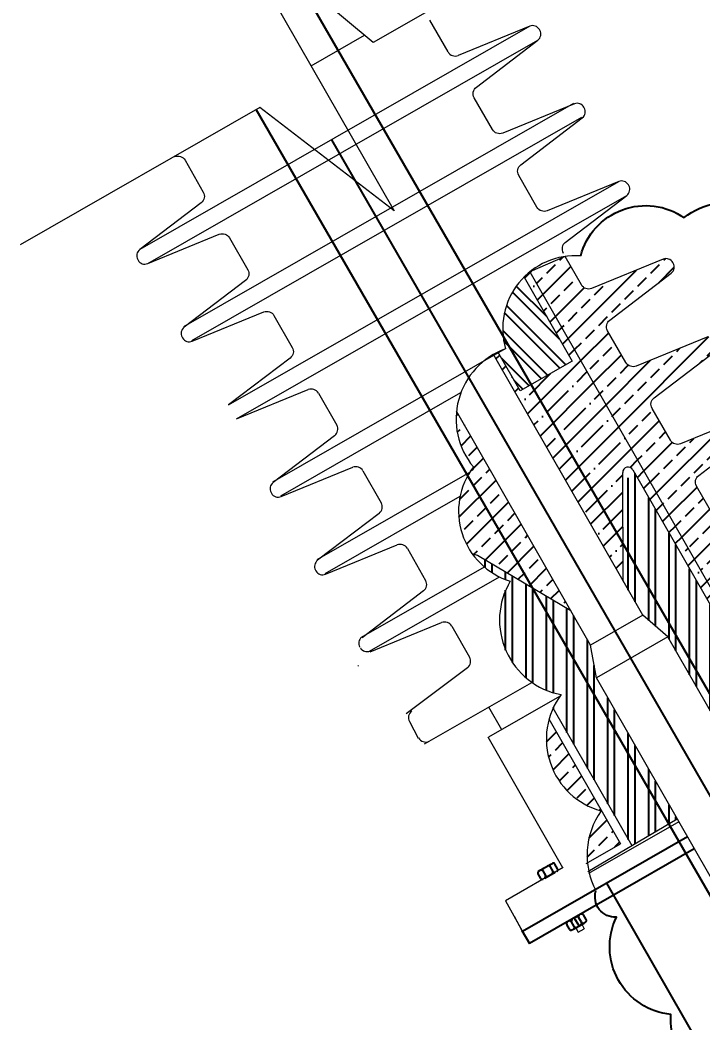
# Model space of a CAD drawing. Header units: centimetres. Extents: x -3 to 132800, y -60 to 85992.
# Drawn here: x 79715 to 85980, y 67896 to 77096 of the extents above; entities that cross this region are included whole.
import ezdxf

# ---------------------------------------------------------------- set-up
doc = ezdxf.new("R2010")
doc.units = ezdxf.units.CM
doc.header["$LTSCALE"] = 10
doc.header["$MEASUREMENT"] = 0
doc.layers.get('DEFPOINTS').update_dxf_attribs({"color": 2, "linetype": 'CONTINUOUS'})
for name, color, linetype in [('ACERO1', 144, 'CONTINUOUS'), ('DIM', 252, 'CONTINUOUS'), ('INTERNO', 1, 'CONTINUOUS'), ('TERMINALES', 250, 'CONTINUOUS')]:
    doc.layers.add(name, color=color, linetype=linetype)
doc.styles.get("Standard").update_dxf_attribs({"font": ''})
doc.styles.get('Standard').set_extended_font_data('Zurich Ex BT')
doc.dimstyles.get("Standard").update_dxf_attribs({"dimtxt": 500, "dimasz": 500, "dimexe": 3, "dimexo": 200, "dimgap": 0.09, "dimtad": 0, "dimtih": 1, "dimtoh": 1, "dimzin": 0, "dimdsep": 46, "dimtxsty": 'Standard', "dimcen": 0.09, "dimclrd": 256, "dimclre": 256, "dimclrt": 256, "dimadec": 0, "dimazin": 0, "dimtfac": 1, "dimtofl": 0, "dimtmove": 0, "dimatfit": 3, "dimfxl": 0, "dimtolj": 1, "dimtzin": 0, "dimlwd": -1, "dimarcsym": 0})
pattern_1 = [(45.00000000000001, (-281580.3461708381, -268284.8041295366), (159.0990257669732, -159.0990257669732), []), (45.00000000000001, (-281580.3461708381, -268125.7051040368), (159.0990257669732, -159.0990257669732), [112.5, -56.25])]
pattern_2 = [(90, (-281580.3461708381, -268284.8041295366), (187.5, 3.552713678800501e-14), []), (90, (-281642.8461707332, -268222.3041296414), (187.5, 3.552713678800501e-14), [])]

# ---------------------------------------------------------------- blocks, each defined once
blk = doc.blocks.new('*D84')
at = {"layer": 'DEFPOINTS', "color": 0}
for p in [(82574.35290852841, 75998.53683624032), (95491.40055334184, 75647.35961294314), (94855.81013673435, 57205.23942324788), (95491.40055334172, 54546.64328108878), (95491.40055334184, 53596.70344248226)]:
    blk.add_point(p, dxfattribs=at)
at = {"layer": 'DIM'}
for start, end in [(74.35070336079619, 82.17535168039795), (127.7926863011728, 135.6173346207745)]:
    blk.add_arc((95491.40055334171, 53596.70344248247), 3664.083391813251, start, end, dxfattribs=at)
for points in [[(95984.54954225896, 57143.53275473183), (95995.92119028413, 57309.81102570843), (95491.40055334174, 57260.78683429572)], [(93199.57253223745, 56561.36755826223), (93292.4826311412, 56423.00032478743), (93661.12928211373, 56770.91423823615)]]:
    blk.add_solid(points, dxfattribs=at)
at = {"layer": 'DIM', "insert": (94544.05319272728, 57136.20059327925), "char_height": 500, "attachment_point": 5}
blk.add_mtext('\\A1;30°', dxfattribs=at)

msp = doc.modelspace()

# ---------------------------------------------------------------- hatches: boundary and pattern name
at = {"layer": 'ACERO1'}
h = msp.add_hatch(dxfattribs=at)
h.set_pattern_fill('ANSI32', color=256, scale=500, style=0)
h.set_pattern_definition([(135, (-281580.3461708381, -268284.8041295366), (132.5825214724777, 132.5825214724777), []), (135, (-281668.7345183381, -268284.8041295366), (132.5825214724777, 132.5825214724777), [])])
h.paths.add_polyline_path([(84338.37470226678, 74737.88686216016), (84779.7666283144, 73967.0259934383), (84403.44497802843, 73751.54568481747), (84146.25735957817, 74197.00770693993, -0.2253812813184828)])
h.paths.add_polyline_path([(84102.622237599, 74044.25462635698), (84160.18996695524, 74077.21768358337, -0.003345052249103279), (84168.80248530828, 74080.37984616401, -0.04447594745367937), (84146.25735957817, 74197.00770694004), (84403.44497802843, 73751.54568481747), (84303.11955883774, 73694.09974123897)])
h = msp.add_hatch(dxfattribs=at)
h.set_pattern_fill('ANSI33', color=256, scale=900, angle=90, style=0)
h.set_pattern_definition(pattern_1)
h.paths.add_polyline_path([(83872.03228664737, 72187.78260957239, -0.210370384069125), (83912.2881325984, 72182.9040451612), (84768.957622675, 71674.85489490056), (83719.05659317366, 73508.4353757951, 0.2030653887516524), (83873.84477872391, 72996.41185522043, 0.3343234483662205)])
at = {"layer": 'TERMINALES'}
h = msp.add_hatch(dxfattribs=at)
h.set_pattern_fill('ANSI33', color=256, scale=900, angle=90, style=0)
h.set_pattern_definition(pattern_1)
h.paths.add_polyline_path([(84392.72657621607, 74786.67761321492), (84715.23229894789, 74927.1876792875), (84864.8360871568, 74665.91487522224, 0.3760080610856389), (84958.75826519275, 74633.59067072625), (85615.70697135503, 74901.98004281228, -0.3913141081868232), (85705.26898787975, 74868.45805896526, -0.3913140973318144), (85688.84524264526, 74774.24904450773), (85124.8466011478, 74343.52872895704, 0.3760080610982021), (85105.1828483129, 74246.16566348843), (85272.76913254989, 73953.48765747818, 0.3760080610856391), (85366.69131068805, 73921.16345290757), (86023.64001678758, 74189.55282502131, -0.3913141114699213), (86113.20203362966, 74156.03084050665, -0.3913140940793328), (86096.77828796116, 74061.82182680756), (85532.77964663763, 73631.10151125559, 0.3760080610899751), (85513.11589362858, 73533.73844569978), (85680.70217786475, 73241.06043960106, 0.3760080610856391), (85774.62435582759, 73208.7362351195), (86431.57306216251, 73477.12560723476, -0.4028895754033269), (86521.09126640543, 73435.76026992952, -0.3461394924712016), (86503.99096872147, 73350.34867949421), (85940.71269195295, 72918.67429337894, 0.376008061089975), (85921.048938768, 72821.31122791195), (86083.49927466131, 72537.60280550084, 0.3776250492532102), (86177.81621073933, 72505.44118109891), (86826.61150884502, 72772.9547592675, -0.376622806562102), (86920.66228068028, 72740.62908256949), (87006.13819047577, 72591.11896496323, -0.3776250492519162), (86980.83111164336, 72494.73636142373), (86368.132486081, 72140.57692082178), (87228.87875579881, 70637.34231648965), (86882.26330197918, 70438.87165991343)])
h = msp.add_hatch(dxfattribs=at)
h.set_pattern_fill('ANSI35', color=256, scale=900, angle=90, style=0)
h.set_pattern_definition([(45.00000000000001, (-281580.3461708381, -268284.8041295366), (159.0990257669732, -159.0990257669732), []), (45.00000000000001, (-281580.3461708381, -268125.7051040368), (159.0990257669732, -159.0990257669732), [281.25, -56.25, 0, -56.25])])
h.paths.add_polyline_path([(85247.92019309734, 71949.10699398104), (85243.38850051574, 72945.0869226693, -0.7705584358734936), (85337.37958501712, 72970.32097486591), (86810.42947615242, 70397.73989149647), (86882.26330197918, 70438.87165991332), (84392.72657627393, 74786.67761311423, 0.02731339069751801), (84338.37470226678, 74737.88686216016), (84779.7666283144, 73967.0259934383), (84303.11955883774, 73694.09974123897), (84102.622237599, 74044.25462635698), (84061.67277983554, 74020.80712660796)])
h = msp.add_hatch(dxfattribs=at)
h.set_pattern_fill('ANSI32', color=256, scale=500, angle=45, style=0)
h.set_pattern_definition(pattern_2)
h.paths.add_polyline_path([(85247.92019309745, 71949.10699398127), (85243.38850051574, 72945.0869226693, -0.7705102798960741), (85337.37656252903, 72970.32625259947, -148514.0952141448), (85337.37588889712, 72970.32742868514, -3.69489835544986e-05), (85337.37958506613, 72970.32097478035), (86810.42947615242, 70397.73989149647), (86394.25596759284, 70152.59840134844), (85658.35341900472, 71437.80196911281), (85427.76457702777, 71635.02105383457)])
h = msp.add_hatch(dxfattribs=at)
h.set_pattern_fill('ANSI32', color=256, scale=500, angle=45, style=0)
h.set_pattern_definition(pattern_2)
h.paths.add_polyline_path([(84677.5505766998, 70907.46945234235, 0.05248951735453285), (84604.72174399708, 70784.23294391703), (85326.51952087694, 69523.6623968937), (85742.69302963979, 69768.80388716141), (85002.17125317118, 71062.0746211066), (84948.80200660905, 71360.7689546889), (84768.95762267477, 71674.85489490056), (83912.2881325984, 72182.9040451612, 0.2103703840695345), (83872.03228664737, 72187.78260957239, 0.1586351024462107), (84212.3513348147, 71948.35006009343, 0.5205670505447116)])
h = msp.add_hatch(dxfattribs=at)
h.set_pattern_fill('ANSI33', color=256, scale=900, angle=90, style=0)
h.set_pattern_definition(pattern_1)
h.paths.add_polyline_path([(85044.97257329909, 69840.796667353, 0.1807559658769612), (84920.18322040014, 69366.69773826304), (85222.0418776232, 69539.54082762612), (84567.61839197601, 70682.44677369179, 0.4146620721100218)])

# ---------------------------------------------------------------- linework, layer by layer
at = {"layer": 'INTERNO'}
msp.add_line((93914.7456722425, 56331.0713055618), (82574.35290852842, 75998.53683624031), dxfattribs=at)
at = {"layer": 'TERMINALES'}
for p, q in [((93041.7118352221, 58789.62860254441), (82253.92913882203, 77474.6163290697)), ((94106.1221328521, 55103.49036063089), (81882.17916941912, 76275.98063686151)), ((95491.40055334185, 53596.70344248226), (82574.35290852842, 75998.53683624031)), ((85837.4764349888, 69603.27113971683), (84324.2824456459, 68734.31590592429)), ((85900.58310579836, 69493.05964686324), (84388.1004834287, 68624.51291724095)), ((84472.13518386429, 69287.69508907384), (84486.80412030699, 69296.05457057849)), ((84472.13518386417, 69287.69508907384), (84486.80412030687, 69296.05457057849)), ((84486.80412030699, 69296.05457057849), (84583.43688392524, 69351.12330630269)), ((84486.80412030687, 69296.05457057849), (84583.43688392501, 69351.12330630269)), ((84486.80412030687, 69296.05457057849), (84583.43688392501, 69351.12330630269)), ((84508.23797343102, 69301.6960027007), (84505.40511166026, 69306.65483738958)), ((84508.23797343102, 69301.6960027007), (84505.40511166015, 69306.65483738958)), ((84510.10194286682, 69289.67130226745), (84534.22827994371, 69247.33521826378)), ((84510.10194286659, 69289.67130226757), (84534.22827994371, 69247.33521826378)), ((84527.84501178797, 69224.03739561325), (84624.47777546641, 69279.10613144071)), ((84561.0673471112, 69336.41093636885), (84560.20321138659, 69337.8829836106)), ((84577.05361576915, 69327.82548365205), (84601.17995289773, 69285.4893996181)), ((84583.45657034464, 69351.08885559473), (84598.10582037318, 69359.48278762853)), ((84645.52998018103, 69310.76343544757), (84621.40364297935, 69353.09951946592)), ((84465.75191565674, 69264.39726645382), (84489.87825273363, 69222.0611824499)), ((84465.75191565663, 69264.39726645382), (84489.87825273363, 69222.0611824499)), ((84546.59092601262, 69234.56037552991), (84543.73088687997, 69239.56678332841)), ((84602.16977581476, 69266.3933279059), (84601.03529502674, 69268.3259054718)), ((87338.63040096896, 65276.11616928793), (85097.70328043938, 69178.45465287378)), ((84798.41435356451, 68780.45394884468), (84774.18858821377, 68822.7332161361)), ((84842.69590151952, 68786.14044024049), (84799.0452498391, 68860.49892305826)), ((84865.27617465043, 68818.76536936928), (84841.05040930015, 68861.04463672054)), ((84909.56668230509, 68844.14356338615), (84885.34091695446, 68886.42283073765)), ((84888.58893442505, 68812.43687157797), (84903.2381844537, 68820.83080361177)), ((84318.62305175317, 68744.0532526865), (84388.10048342893, 68624.51291724095)), ((84754.12384590985, 68755.07575482792), (84729.89808055923, 68797.35502211923)), ((84777.4366056847, 68748.74725709633), (84792.08585595248, 68757.14118906959)), ((84792.08585595248, 68757.14118906959), (84888.58893442505, 68812.43687157797))]:
    msp.add_line(p, q, dxfattribs=at)
at = {"layer": 'TERMINALES', "lineweight": 5}
for p, q in [((83641.03695138627, 76803.19652858701), (83473.45066687361, 77095.87453455476)), ((84391.90783558415, 77039.26169617729), (83734.95912907274, 76770.87232397449)), ((82386.40113019654, 76675.97578097227), (82875.08747989686, 76955.79567816782)), ((80885.48466148788, 74861.88778017972), (84465.046106698, 76911.53069787331)), ((81216.54468136061, 74283.71405385538), (84796.10612657132, 76333.35697154944)), ((81289.68295282744, 74155.98305555047), (84869.24439786155, 76205.62597324477)), ((85299.29036288908, 75577.67387229354), (85295.55560873706, 75584.19636554165)), ((81701.35075229559, 73437.03334460231), (85280.91219732947, 75486.67626229637)), ((84716.9135559752, 75055.95594680727), (85280.91219732947, 75486.67626229637)), ((84433.68208334142, 74814.14599490327), (84430.61486422179, 74814.97961103181)), ((85707.22340820475, 74865.24665459314), (85703.48865422864, 74871.76914766418)), ((82032.41077216844, 72858.85961827797), (84168.3675216092, 74081.90011947286)), ((85427.76457702777, 71635.02105383469), (84057.24527143002, 74028.53946781157)), ((81701.35075229559, 73437.03334460231), (82358.29945845414, 73705.42271680605)), ((82105.54904328253, 72731.12861997388), (83759.6857740984, 73678.28085834427)), ((82452.22163649336, 73673.09851219236), (82619.80792082964, 73380.42050622542)), ((84948.80200660905, 71360.7689546889), (83719.05659317366, 73508.4353757951)), ((82600.14416767519, 73283.05744060721), (82036.14552632092, 72852.33712520612)), ((83864.1108728049, 73255.10797750634), (83859.07745790006, 73252.22586374088)), ((82109.28379761126, 72724.6061269018), (82766.23250376958, 72992.99549892927)), ((82860.15468163324, 72960.67129449265), (83027.74096596871, 72667.99328834911)), ((83874.92870109332, 72971.36471984953), (83844.06431387366, 72953.6918920098)), ((83989.13632509288, 73036.75955975776), (83984.10291001144, 73033.8774459051)), ((85337.37958517951, 72970.32097458244), (86810.42947615242, 70397.73989149647)), ((82440.343817484, 72146.43240048933), (83840.5840409248, 72948.20448942295)), ((85247.9201930971, 71949.10699404414), (85243.38850051608, 72945.0869226012)), ((84114.16177720392, 72818.41114183397), (84109.12836229896, 72815.52902806886)), ((82017.76736058471, 72761.33951512152), (82021.50211491367, 72754.81702196108)), ((82513.48208877469, 72018.70140227301), (83751.85026356835, 72727.7861875859)), ((84239.18722949144, 72600.06272399762), (84234.15381441046, 72597.18061023297)), ((83008.07721299121, 72570.63022290693), (82444.07857163636, 72139.90990732958)), ((84364.21268160247, 72381.71430607348), (84359.17926652126, 72378.83219230884)), ((82517.21684275022, 72012.17890902584), (83174.1655490856, 72280.56828122899)), ((83268.0877269488, 72248.24407670401), (83435.67401146087, 71955.56607064824)), ((84768.95762267862, 71674.85489489835), (83912.28813254113, 72182.90404519495)), ((84489.23813371397, 72163.36588832572), (84484.20471880912, 72160.48377447225)), ((82425.7004060771, 72048.91229742065), (82429.43516022923, 72042.38980417278)), ((82848.27686280014, 71434.00518278904), (83974.43722364354, 72078.8402116869)), ((82921.41513409036, 71306.27418448472), (84112.28388845317, 71988.16098708122)), ((83416.01025830665, 71858.2030051184), (82852.01161695238, 71427.4826896293)), ((84614.26358600125, 71945.01747040123), (84609.23017092027, 71942.13535663647)), ((84739.28903811263, 71726.66905256534), (84734.25562320779, 71723.78693879988)), ((85427.76457702777, 71635.02105383469), (84948.80200660905, 71360.7689546889)), ((85658.3534190046, 71437.80196911281), (85427.76457702777, 71635.02105383469)), ((82925.14988824261, 71299.75169132485), (83582.09859440128, 71568.14106344058)), ((83676.02077244084, 71535.81685891513), (83838.47110808048, 71252.1084364599)), ((85658.3534190046, 71437.80196911281), (85002.17125317107, 71062.07462110695)), ((87340.58592639446, 68499.89772560388), (85658.3534190046, 71437.80196911281)), ((85002.17125317107, 71062.07462110695), (84948.80200660905, 71360.7689546889)), ((82814.57901184309, 71174.37350928014), (82818.5283654536, 71167.97867460629)), ((83818.46732412152, 71154.48721377864), (83256.57927658154, 70730.39553266122)), ((86679.57131240903, 68132.60991842717), (85002.17125317107, 71062.07462110695)), ((83425.02176909127, 70455.36320685512), (84411.19110914088, 71020.03992354147)), ((84663.99015519886, 70888.88714205228), (84013.58801638884, 70516.46941504766)), ((84133.32318937233, 70585.02930786774), (84014.3489689011, 70792.8096623303)), ((84604.10591302732, 70785.30845066904), (85326.51952087683, 69523.6623968937)), ((83286.31360162167, 70660.41213130332), (83367.95397503466, 70508.77356150349)), ((84566.63548174816, 70684.16335931046), (85222.04187762296, 69539.54082762612)), ((84694.37510309812, 69319.5781036564), (84010.46184142855, 70515.84442682493)), ((84922.88286023414, 69285.90557087444), (85742.69302963979, 69768.80388716141)), ((85758.90483131983, 69740.49108215886), (84928.87878806658, 69265.22140809718)), ((84907.02209502053, 69359.16172922157), (85222.04187762296, 69539.54082762612)), ((84697.21635926784, 69321.21263009436), (84166.9654129568, 69016.16826281963)), ((84166.9654129568, 69016.16826281963), (84321.05496253342, 68740.50613413412)), ((84247.97287710338, 68875.27866229786), (84318.62305175317, 68744.0532526865)), ((84812.81883612929, 68769.02106187154), (84835.9839787807, 68728.59281366678)), ((84835.9839787807, 68728.59281366678), (84891.02109678021, 68760.12875063134)), ((84867.85595412868, 68800.5569988361), (84891.02109678021, 68760.12875063134))]:
    msp.add_line(p, q, dxfattribs=at)
for points in [[(84861.96014624556, 77982.19159838032), (82954.13010591934, 76889.7755607605), (81631.34708344123, 77994.62613298929), (83148.19958946064, 75345.54677339758), (81914.64282719769, 76294.56920064891), (79714.5087681542, 75034.78102223702)], [(84338.37470224245, 74737.88686220265), (84779.7666283144, 73967.0259934383), (84303.11955883774, 73694.09974123897), (84098.88959608391, 74050.77342996396)]]:
    msp.add_lwpolyline(points, dxfattribs=at)
for points in [[(81134.50032251015, 75842.7043700537, -0.3760080610856239), (81228.42250046892, 75810.38016551336), (81396.00878470614, 75517.70215950311, -0.3760080610902444), (81376.34503169674, 75420.33909403601), (80812.34639037379, 74989.61877848335, 0.3760080610983458), (80793.96822471033, 74898.6211684424), (80797.70297878982, 74892.09867523912, 0.3760080610856237), (80885.48466154748, 74861.8877802696), (81542.4333676462, 75130.27715229533, -0.3760080610856239), (81636.35554560927, 75097.95294781377), (81803.94183002158, 74805.27494171458, -0.3760080610983458), (81784.27807683394, 74707.9118762476), (81220.27943568946, 74277.19156069505, 0.3760080610983458), (81201.90127002589, 74186.19395065376), (81205.63602410596, 74179.67145753872, 0.3760080610856237), (81293.41770686257, 74149.46056239294), (81950.3664131387, 74417.84993459457, -0.3760080610856239), (82044.28859110108, 74385.52572993677), (82211.8748755135, 74092.84772392582, -0.3760080610983458), (82192.21112232575, 73995.48465845849), (81628.21248082888, 73564.76434290699), (85207.77392603924, 75614.40726060093), (84550.82521988057, 75346.01788848509, -0.3760080610856237), (84456.9030419182, 75378.34209296711), (84289.31675750531, 75671.02009906583, -0.3760080610902444), (84308.98051069096, 75768.38316462106), (84872.97915201391, 76199.1034800849, 0.3760080610983458), (84891.35731767725, 76290.10109012619), (84887.62256342104, 76296.62358324182, 0.3760080610856239), (84799.84088084057, 76326.83447838725), (84142.89217456455, 76058.44510618538, -0.3760080610856237), (84048.96999660287, 76090.76931084377), (83881.38371218964, 76383.44731685436, -0.3760080610902444), (83901.04746537494, 76480.81038232135), (84465.046106698, 76911.53069787331, 0.3760080610983458), (84483.42427218497, 77002.52830782706), (84479.68951810537, 77009.05080103023, 0.3760080610856239), (84391.90783552513, 77039.26169617554), (80812.34639037379, 74989.61877848335)], [(85703.48865415576, 74871.76914770853, 0.3760080610856389), (85615.70697135503, 74901.98004281228), (84958.75826519275, 74633.59067072625, -0.3760080610856389), (84864.8360871568, 74665.91487522224), (84715.23229894789, 74927.18767928761), (84392.72657621607, 74786.67761321492), (86882.26330197918, 70438.87165991343)], [(86023.64001678758, 74189.55282502131), (85366.69131068805, 73921.16345290757, -0.3760080610856389), (85272.76913254989, 73953.48765747818), (85105.1828483129, 74246.16566348843, -0.3760080610982021), (85124.8466011478, 74343.52872895704), (85688.84524264526, 74774.24904450773, 0.3760080610982021), (85707.22340813234, 74865.24665454983, -9.530827682624476e-09)], [(86431.57306216251, 73477.12560723476), (85774.62435582759, 73208.7362351195, -0.3760080610856389), (85680.70217786475, 73241.06043960106), (85513.11589362858, 73533.73844569978, -0.376008061089975), (85532.77964663763, 73631.10151125559), (86096.77828796116, 74061.82182680756, 0.3760080610982021)], [(86083.49927466131, 72537.60280550084), (85921.048938768, 72821.31122791195, -0.376008061089975), (85940.71269195295, 72918.67429337894), (86498.08366734338, 73345.82155533331, 0.3760080610872829)]]:
    msp.add_lwpolyline(points, format="xyb", dxfattribs=at)
at = {"layer": 'TERMINALES'}
for points in [[(84858.07276937879, 74932.5916103759, -0.52056705), (85806.83304960887, 75283.80291659349, -0.52056705), (85806.83304960887, 75283.80291659349, -0.52056705), (86856.02010979656, 74961.71118368824, -0.52056705), (86856.02010979656, 74961.71118368824, -0.52056705), (87392.5503481516, 74046.74984725063, -0.52056705), (87392.5503481516, 74046.74984725063, -0.52056705), (88246.61183775346, 73448.90258944289, -0.52056705), (88246.61183775346, 73448.90258944289, -0.52056705), (88417.42413567369, 72424.01824852706, -0.52056705), (88417.42413567369, 72424.01824852706, -0.52056705), (88417.42413567369, 71399.13390761089, -0.52056705), (88417.42413567369, 71399.13390761089, -0.52056705), (88844.45712463873, 70459.65698331675, -0.52056705), (88844.45712463873, 70459.65698331675, -0.52056705), (89356.89401839966, 69562.88260269699, -0.52056705), (89356.89401839966, 69562.88260269699, -0.52056705), (89912.03286455876, 68708.81309502454, -0.52056705), (89912.03286455876, 68708.81309502454, -0.52056705), (90979.61309280702, 68751.51796797138, -0.52056705)], [(88888.40234388704, 60073.40748928684, -0.52056705), (88760.29648669287, 61098.28950093056, -0.52056705), (88760.29648669287, 61098.28950093068, -0.52056705), (88845.7003914891, 62336.69121876497, -0.52056705), (88845.7003914891, 62336.69121876497, -0.52056705), (88888.40234388704, 63404.28043262764, -0.52056705), (88888.40234388704, 63404.28043262764, -0.52056705), (88802.99843909104, 64429.16244427171, -0.52056705), (88802.99843909104, 64429.16244427171, -0.52056705), (87863.52855636507, 64813.49465443309, -0.52056705), (87863.52855636507, 64813.49465443309, -0.52056705), (87863.52855636507, 65838.37899534927, -0.52056705), (87863.52855636507, 65838.37899534927, -0.52056705), (87094.87097156003, 66521.63366977846, -0.52056705), (87094.87097156003, 66521.63366977846, -0.52056705), (86497.03017300217, 67333.00063377617, -0.52056705), (86497.03017300217, 67333.00063377617, -0.52056705), (85685.67063579908, 67973.55276453063, -0.52056705), (85685.67063579908, 67973.55276453063, -0.52056705), (85185.84594366072, 68866.1484311727, -0.52056705), (85185.84594366072, 68866.1484311727, -0.52056705), (84997.4708183557, 69106.35926527249)]]:
    msp.add_lwpolyline(points, format="xyb", dxfattribs=at)
at = {"layer": 'TERMINALES', "lineweight": 5}
for centre, radius, start, end in [((83706.45119640978, 76840.6524700854), 75.37884996312113, 209.7952839990681, 292.221945079978), ((85234.4180516652, 75549.18923889076), 70.45069048012462, 29.79528399906808, 112.221945079978), ((85238.15280599405, 75542.66674573043), 70.45069048018577, 307.3686229162961, 29.79528399906808), ((84762.66404802098, 74996.04882277512), 75.37884996388937, 127.3686229183745, 209.7952839990681), ((84811.80017813099, 74265.16960383531), 669.0241307423479, 86.03401072630582, 196.0340107250373), ((84400.82491120348, 73435.13004589883), 685.6979734988481, 109.7778456002707, 219.7778456005028), ((82386.80739129348, 73635.64257069466), 75.37884996312113, 29.79528399906808, 112.221945079978), ((82554.39367562918, 73342.96456463948), 75.37884996354882, 307.3686229162961, 29.79528399906808), ((82794.74043660915, 72923.2153529059), 75.37884996312113, 29.79528399906808, 112.221945079978), ((84410.02844154522, 72590.8933788262), 672.263456520921, 142.899595056108, 252.8995950567763), ((85293.70990150668, 72945.31588423064), 50.3219217715807, 29.79528399906808, 180.2606930634337), ((82078.90491765634, 72796.34664168429), 70.45069048018577, 127.3686229162961, 209.7952839990681), ((82082.63967180894, 72789.82414861255), 70.45069048012462, 209.7952839990681, 292.221945079978), ((82962.32672094485, 72630.53734685107), 75.37884996354882, 307.3686229162961, 29.79528399906808), ((83202.67348192459, 72210.78813511749), 75.37884996312113, 29.79528399906808, 112.221945079978), ((82486.83796314873, 72083.91942398353), 70.45069048018577, 127.3686229162961, 209.7952839990681), ((83886.61919672044, 72139.62123640544), 50.32192177184423, 59.32987493342657, 106.8502857526189), ((82490.57271712438, 72077.3969307359), 70.45069048012462, 209.7952839990681, 292.221945079978), ((83370.25976643666, 71918.1101290616), 75.37884996354882, 307.3686229162961, 29.79528399906808), ((84809.36717972766, 71590.77776419044), 695.9065065613606, 149.0812303180105, 259.0812303181313), ((83610.60652724038, 71498.36091732884), 75.37884996312113, 29.79528399906808, 112.221945079978), ((82892.87251763722, 71379.46595508278), 70.45069048018577, 129.2721918973805, 211.6988529798148), ((82896.8218712503, 71373.07112032046), 70.45069047987533, 211.6988529798148, 294.1255140607244), ((83773.05686305663, 71214.6524949615), 75.37884996354882, 307.0441138422489, 29.79528399906808), ((85226.47671796418, 70499.93366046737), 683.6704836561114, 143.4089307577591, 254.6042363208558), ((83352.6845400925, 70696.14544263457), 75.37884996290694, 125.546315380675, 208.2974855389791), ((83435.6331574492, 70548.19628692312), 75.37884996290694, 210.2573980489467, 293.0085682066658), ((85616.87069277688, 69436.79262287646), 700.2047750593035, 144.7615996298656, 207.8492321831581)]:
    msp.add_arc(centre, radius, start, end, dxfattribs=at)
at = {"layer": 'TERMINALES'}
for centre, radius, start, end in [((84480.59246107937, 69272.85454379358), 17.08119802956445, 119.6777966850424, 209.6777966867164), ((84480.59246107937, 69272.85454379358), 17.08119802956444, 119.6777966850424, 209.6777966867164), ((84495.26139756491, 69281.21402513432), 17.08119802956445, 29.67779668671643, 119.6777966850424), ((84495.26139756491, 69281.21402513432), 17.08119802956444, 29.67779668671643, 119.6777966850424), ((84524.94248834126, 69298.12857957718), 17.08119802956445, 119.6777966850424, 209.6777966867164), ((84524.94248834114, 69298.12857957718), 17.08119802956444, 119.6777966850424, 209.6777966867164), ((84562.21307040694, 69319.36820641554), 17.08119802956444, 29.67779668671643, 119.6777966850424), ((84591.89416118294, 69336.28276085852), 17.08119802956444, 119.6777966850424, 209.6777966867164), ((84586.33940743226, 69277.03212244202), 17.08119802956445, 299.6777966850424, 29.67779668671643), ((84606.56309758023, 69344.64224222161), 17.08119802956444, 29.67779668671643, 119.6777966850424), ((84616.02049829673, 69293.94667686253), 17.08119802956445, 209.6777966867164, 299.6777966850424), ((84630.68943478227, 69302.30615820315), 17.08119802956445, 299.6777966850424, 29.67779668671643), ((84504.71879815638, 69230.51845978979), 17.08119802956445, 209.6777966867164, 299.6777966850424), ((84519.38773464203, 69238.87794113041), 17.08119802956445, 299.6777966850424, 29.67779668671643), ((84549.06882536634, 69255.79249560354), 17.08119802956445, 209.6777966867164, 299.6777966850424), ((84744.71870943195, 68805.84715308061), 17.08119802956445, 119.8124489154264, 209.8124489144909), ((84759.3679595804, 68814.24108517401), 17.08119802956445, 29.81244891449091, 119.8124489154264), ((84789.00921708626, 68831.22534709737), 17.08119802956445, 119.8124489154264, 209.8124489144909), ((84826.22978054664, 68852.55250563902), 17.08119802956445, 29.81244891449091, 155.6791432489574), ((84855.87103793318, 68869.53676768274), 17.08119802956445, 119.8124489154264, 209.8124489144909), ((84850.4555458975, 68810.27323840755), 17.08119802956445, 299.8124489154265, 29.81244891449091), ((84870.5202882013, 68877.93069971573), 17.08119802956445, 29.81244891449091, 119.8124489154264), ((84880.09680340359, 68827.25750039086), 17.08119802956445, 209.8124489144909, 299.8124489154265), ((84894.74605355215, 68835.65143242442), 17.08119802956445, 299.8124489154265, 29.81244891449091), ((84768.94447478258, 68763.5678857893), 17.08119802956445, 209.8124489144909, 299.8124489154265), ((84783.59372493114, 68771.96181788271), 17.08119802956445, 299.8124489154265, 29.81244891449091), ((84813.23498243735, 68788.94607986601), 17.08119802956445, 209.8124489144909, 299.8124489154265)]:
    msp.add_arc(centre, radius, start, end, dxfattribs=at)

# ---------------------------------------------------------------- dimensions: what is measured, and where the dimension line sits
at = {"layer": 'DIM'}
dim = msp.add_angular_dim_2l(base=(94855.81013673435, 57205.23942324788), line1=((95491.40055334185, 53596.70344248226), (82574.35290852842, 75998.53683624031)), line2=((95491.40055334174, 54546.64328108878), (95491.40055334185, 75647.35961294312)), dimstyle='Standard', dxfattribs=at)
dim.commit()
dim.dimension.update_dxf_attribs({"geometry": '*D84', "text_midpoint": (94544.05319272727, 57136.20059327926)})

doc.saveas('drawing.dxf')
